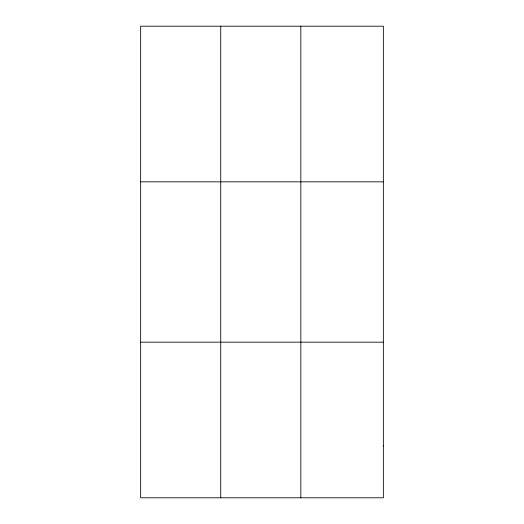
<?xml version="1.0" encoding="UTF-8"?>
<svg xmlns="http://www.w3.org/2000/svg" width="524" height="524" viewBox="0 0 524 524"><rect width="100%" height="100%" fill="white"/><g stroke="black" fill="none" stroke-linecap="round" stroke-linejoin="round"><path stroke-width="0.79" d="M220.742 26.2L220.742 497.8M300.828 26.2L300.828 497.8M140.648 181.828L383.352 181.828M140.648 342.172L383.352 342.172M383.352 445.924L383.352 497.8L140.648 497.8L140.648 26.2L383.352 26.2L383.352 445.924"/></g></svg>
